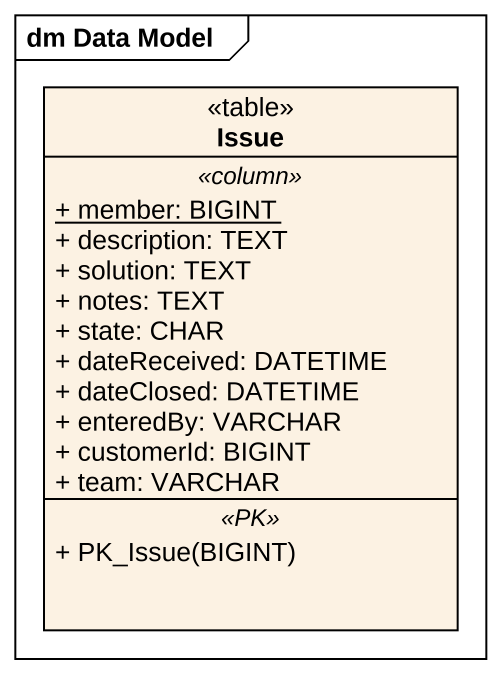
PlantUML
@startuml
mainframe dm Data Model
hide circle
hide empty members
skinparam classAttributeIconSize 0
class Issue <<table>> {
  .. <<column>> ..
  {static} + member: BIGINT
  + description: TEXT
  + solution: TEXT
  + notes: TEXT
  + state: CHAR
  + dateReceived: DATETIME
  + dateClosed: DATETIME
  + enteredBy: VARCHAR
  + customerId: BIGINT
  + team: VARCHAR
  .. <<PK>> ..
  + PK_Issue(BIGINT)
}
@enduml
